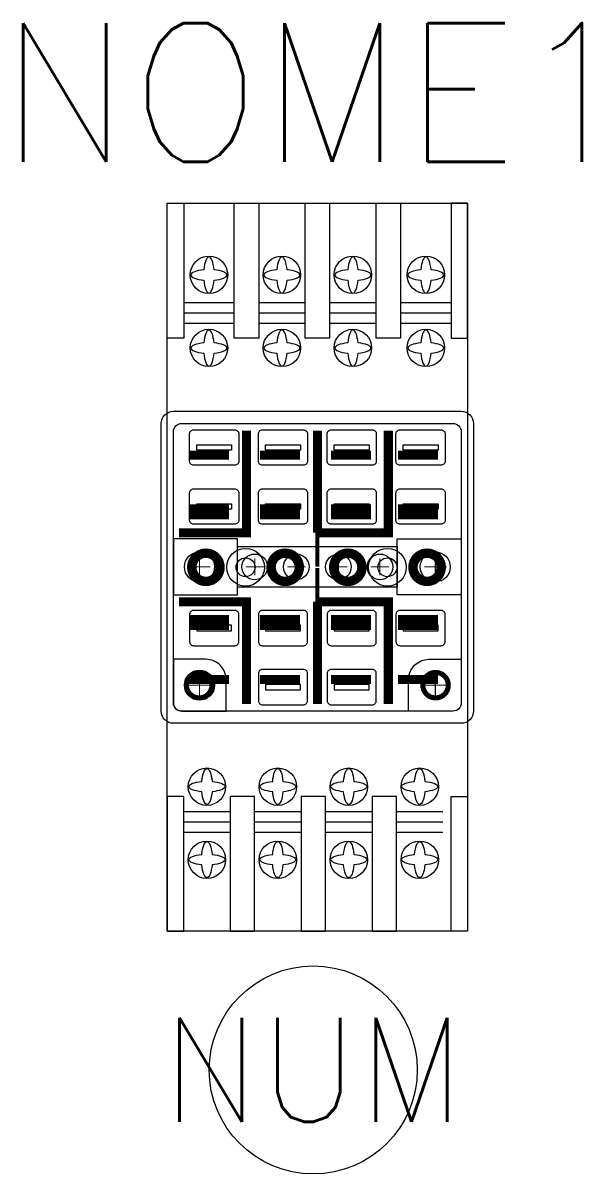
# Model space of a CAD drawing. Header units: millimetres. Extents: x -2 to 6.1, y -8.8 to 7.8.
import ezdxf
from ezdxf.enums import TextEntityAlignment as Align

# ---------------------------------------------------------------- set-up
doc = ezdxf.new("R2010")
doc.units = ezdxf.units.MM
doc.styles.add('Romans', font='romans.shx')

# ---------------------------------------------------------------- blocks, each defined once
blk = doc.blocks.new('A$C383238F1')
for points in [[(1.76, 22.5), (43.24, 22.5, -0.414214), (45, 20.74), (45, -20.74, -0.414214), (43.24, -22.5), (1.76, -22.5, -0.414214), (0, -20.74), (0, 20.74, -0.414214)], [(2.94, 20.74), (42.06, 20.74, -0.414214), (43.24, 19.56), (43.24, -19.56, -0.414214), (42.06, -20.74), (2.94, -20.74, -0.414214), (1.76, -19.56), (1.76, 19.56, -0.414214)], [(4.67, 19.83), (10.58, 19.83, -0.414214), (11.17, 19.24), (11.17, 15.31, -0.414214), (10.58, 14.72), (4.67, 14.72, -0.414214), (4.09, 15.31), (4.09, 19.24, -0.414214)], [(14.59, 19.83), (20.49, 19.83, -0.414214), (21.08, 19.24), (21.08, 15.31, -0.414214), (20.49, 14.72), (14.59, 14.72, -0.414214), (14, 15.31), (14, 19.24, -0.414214)], [(24.51, 19.83), (30.41, 19.83, -0.414214), (31, 19.24), (31, 15.31, -0.414214), (30.41, 14.72), (24.51, 14.72, -0.414214), (23.92, 15.31), (23.92, 19.24, -0.414214)], [(34.42, 19.83), (40.33, 19.83, -0.414214), (40.91, 19.24), (40.91, 15.31, -0.414214), (40.33, 14.72), (34.42, 14.72, -0.414214), (33.83, 15.31), (33.83, 19.24, -0.414214)], [(4.67, 11.31), (10.58, 11.31, -0.414214), (11.17, 10.72), (11.17, 6.79, -0.414214), (10.58, 6.21), (4.67, 6.21, -0.414214), (4.09, 6.79), (4.09, 10.72, -0.414214)], [(14.59, 11.31), (20.49, 11.31, -0.414214), (21.08, 10.72), (21.08, 6.79, -0.414214), (20.49, 6.21), (14.59, 6.21, -0.414214), (14, 6.79), (14, 10.72, -0.414214)], [(24.51, 11.31), (30.41, 11.31, -0.414214), (31, 10.72), (31, 6.79, -0.414214), (30.41, 6.21), (24.51, 6.21, -0.414214), (23.92, 6.79), (23.92, 10.72, -0.414214)], [(34.42, 11.31), (40.33, 11.31, -0.414214), (40.91, 10.72), (40.91, 6.79, -0.414214), (40.33, 6.21), (34.42, 6.21, -0.414214), (33.83, 6.79), (33.83, 10.72, -0.414214)], [(4.67, -11.31), (10.58, -11.31, 0.414214), (11.17, -10.72), (11.17, -6.79, 0.414214), (10.58, -6.21), (4.67, -6.21, 0.414214), (4.09, -6.79), (4.09, -10.72, 0.414214)], [(14.59, -11.31), (20.49, -11.31, 0.414214), (21.08, -10.72), (21.08, -6.79, 0.414214), (20.49, -6.21), (14.59, -6.21, 0.414214), (14, -6.79), (14, -10.72, 0.414214)], [(24.51, -11.31), (30.41, -11.31, 0.414214), (31, -10.72), (31, -6.79, 0.414214), (30.41, -6.21), (24.51, -6.21, 0.414214), (23.92, -6.79), (23.92, -10.72, 0.414214)], [(34.42, -11.31), (40.33, -11.31, 0.414214), (40.91, -10.72), (40.91, -6.79, 0.414214), (40.33, -6.21), (34.42, -6.21, 0.414214), (33.83, -6.79), (33.83, -10.72, 0.414214)], [(2.94, -20.74), (9.35, -20.74), (9.35, -16.21, 0.414214), (6.41, -13.27), (1.76, -13.27), (1.76, -19.56, 0.414214)], [(42.06, -20.74), (35.65, -20.74), (35.65, -16.21, -0.414214), (38.59, -13.27), (43.24, -13.27), (43.24, -19.56, -0.414214)], [(14.59, -19.83), (20.49, -19.83, 0.414214), (21.08, -19.24), (21.08, -15.31, 0.414214), (20.49, -14.72), (14.59, -14.72, 0.414214), (14, -15.31), (14, -19.24, 0.414214)], [(24.51, -19.83), (30.41, -19.83, 0.414214), (31, -19.24), (31, -15.31, 0.414214), (30.41, -14.72), (24.51, -14.72, 0.414214), (23.92, -15.31), (23.92, -19.24, 0.414214)]]:
    blk.add_lwpolyline(points, format="xyb", close=True)
for points in [[(5.11, 17.66), (10.14, 17.66), (10.14, 16.89), (5.11, 16.89)], [(15.03, 17.66), (20.06, 17.66), (20.06, 16.89), (15.03, 16.89)], [(24.94, 17.66), (29.97, 17.66), (29.97, 16.89), (24.94, 16.89)], [(34.86, 17.66), (39.89, 17.66), (39.89, 16.89), (34.86, 16.89)], [(5.11, 9.14), (10.14, 9.14), (10.14, 8.37), (5.11, 8.37)], [(15.03, 9.14), (20.06, 9.14), (20.06, 8.37), (15.03, 8.37)], [(24.94, 9.14), (29.97, 9.14), (29.97, 8.37), (24.94, 8.37)], [(34.86, 9.14), (39.89, 9.14), (39.89, 8.37), (34.86, 8.37)], [(10.98, 4.1), (1.76, 4.1), (1.76, -3.97), (10.98, -3.97)], [(34.02, 4.1), (43.24, 4.1), (43.24, -3.97), (34.02, -3.97)], [(10.98, 2.99), (34.02, 2.99), (34.02, -2.87), (10.98, -2.87)], [(5.11, -9.14), (10.14, -9.14), (10.14, -8.37), (5.11, -8.37)], [(15.03, -9.14), (20.06, -9.14), (20.06, -8.37), (15.03, -8.37)], [(24.94, -9.14), (29.97, -9.14), (29.97, -8.37), (24.94, -8.37)], [(34.86, -9.14), (39.89, -9.14), (39.89, -8.37), (34.86, -8.37)], [(15.03, -17.66), (20.06, -17.66), (20.06, -16.89), (15.03, -16.89)], [(24.94, -17.66), (29.97, -17.66), (29.97, -16.89), (24.94, -16.89)]]:
    blk.add_lwpolyline(points, close=True)
at = {"const_width": 0.176}
for points in [[(5.51, 1.76), (5.51, -1.65)], [(39.49, 1.76), (39.49, -1.65)], [(3.84, 0.06), (7.09, 0.06)], [(14.82, 0.06), (12.16, 0.06)], [(13.49, 1.28), (13.49, -1.16)], [(20.81, 0.06), (18.16, 0.06)], [(19.49, 1.28), (19.49, -1.16)], [(24.19, 0.06), (26.84, 0.06)], [(25.51, 1.28), (25.51, -1.16)], [(30.18, 0.06), (32.84, 0.06)], [(31.51, 1.28), (31.51, -1.16)], [(41.16, 0.06), (37.91, 0.06)], [(5.51, -15.31), (5.51, -18.71)], [(39.49, -15.31), (39.49, -18.71)], [(3.84, -17), (7.09, -17)], [(41.16, -17), (37.91, -17)]]:
    blk.add_lwpolyline(points, dxfattribs=at)
at = {"const_width": 0.734}
for points in [[(3.63, -17, 1), (7.3, -17, 1)], [(41.37, -17, -1), (37.7, -17, -1)]]:
    blk.add_lwpolyline(points, format="xyb", close=True, dxfattribs=at)
for centre, radius in [((5.51, 0.06), 2.17), ((13.47, 0.06), 1.85), ((19.47, 0.06), 1.85), ((25.53, 0.06), 1.85), ((31.53, 0.06), 1.85), ((39.49, 0.06), 2.17), ((5.51, -17), 2.17)]:
    blk.add_circle(centre, radius)
blk = doc.blocks.new('A$C465437CF')
for p, q in [((2.36, 90.71), (9.64, 90.71)), ((13.17, 90.71), (19.87, 90.71)), ((23.4, 90.71), (30.09, 90.71)), ((33.62, 90.71), (40.91, 90.71)), ((2.36, 89.21), (9.64, 89.21)), ((13.17, 89.21), (19.87, 89.21)), ((23.4, 89.21), (30.09, 89.21)), ((33.62, 89.21), (40.91, 89.21)), ((2.36, 87.71), (9.64, 87.71)), ((13.17, 87.71), (19.87, 87.71)), ((23.4, 87.71), (30.09, 87.71)), ((33.62, 87.71), (40.91, 87.71)), ((2.36, 17.29), (9.06, 17.29)), ((12.59, 17.29), (19.28, 17.29)), ((22.81, 17.29), (29.51, 17.29)), ((33.04, 17.29), (39.73, 17.29)), ((2.36, 15.79), (9.06, 15.79)), ((12.59, 15.79), (19.28, 15.79)), ((22.81, 15.79), (29.51, 15.79)), ((33.04, 15.79), (39.73, 15.79)), ((2.36, 14.29), (9.06, 14.29)), ((12.59, 14.29), (19.28, 14.29)), ((22.81, 14.29), (29.51, 14.29)), ((33.04, 14.29), (39.73, 14.29))]:
    blk.add_line(p, q)
for points in [[(0, 105), (2.36, 105), (2.36, 85.56), (0, 85.56)], [(0, 105), (43.27, 105), (43.27, 0), (0, 0)], [(9.64, 105), (13.17, 105), (13.17, 85.56), (9.64, 85.56)], [(19.87, 105), (23.4, 105), (23.4, 85.56), (19.87, 85.56)], [(30.09, 105), (33.62, 105), (33.62, 85.56), (30.09, 85.56)], [(43.27, 105), (40.91, 105), (40.91, 85.56), (43.27, 85.56)], [(0, 0), (2.36, 0), (2.36, 19.44), (0, 19.44)], [(9.06, 0), (12.59, 0), (12.59, 19.44), (9.06, 19.44)], [(19.28, 0), (22.81, 0), (22.81, 19.44), (19.28, 19.44)], [(29.51, 0), (33.04, 0), (33.04, 19.44), (29.51, 19.44)], [(43.27, 0), (40.91, 0), (40.91, 19.44), (43.27, 19.44)]]:
    blk.add_lwpolyline(points, close=True)
for points, const_width in [([(11.41, 72.22), (11.41, 57.48), (1.7, 57.48)], 1.3), ([(31.86, 72.22), (31.86, 57.48), (21.63, 57.48)], 1.3), ([(3.15, 68.66), (8.91, 68.66)], 1.3), ([(13.38, 68.66), (19.14, 68.66)], 1.3), ([(23.61, 68.66), (29.36, 68.66)], 1.3), ([(33.25, 68.66), (39.01, 68.66)], 1.3), ([(3.15, 60.48), (8.91, 60.48)], 2.17), ([(13.38, 60.48), (19.14, 60.48)], 2.17), ([(23.61, 60.48), (29.36, 60.48)], 2.17), ([(33.25, 60.48), (39.01, 60.48)], 2.17), ([(11.41, 32.78), (11.41, 47.52), (1.7, 47.52)], 1.3), ([(31.86, 32.78), (31.86, 47.52), (21.63, 47.52)], 1.3), ([(3.15, 44.52), (8.91, 44.52)], 2.17), ([(13.38, 44.52), (19.14, 44.52)], 2.17), ([(23.61, 44.52), (29.36, 44.52)], 2.17), ([(33.25, 44.52), (39.01, 44.52)], 2.17), ([(3.15, 36.34), (8.91, 36.34)], 1.3), ([(13.38, 36.34), (19.14, 36.34)], 1.3), ([(23.61, 36.34), (29.36, 36.34)], 1.3), ([(33.25, 36.34), (39.01, 36.34)], 1.3)]:
    blk.add_lwpolyline(points, dxfattribs=dict(const_width=const_width))
for points in [[(21.63, 72.22, 1.3, 1.3, 0), (21.63, 57.48, 0.542, 0.542, 0), (21.63, 52.61, 0.542, 0.542, 0)], [(21.63, 32.78, 1.3, 1.3, 0), (21.63, 47.52, 0.542, 0.542, 0), (21.63, 52.39, 0.542, 0.542, 0)]]:
    blk.add_lwpolyline(points, format="xyseb")
at = {"const_width": 1.36}
for points in [[(7.6, 52.5, -1), (3.53, 52.5, -1)], [(14.96, 52.5, 1), (19.03, 52.5, 1)], [(28.05, 52.5, -1), (23.98, 52.5, -1)], [(35.41, 52.5, 1), (39.48, 52.5, 1)]]:
    blk.add_lwpolyline(points, format="xyb", close=True, dxfattribs=at)
for centre, radius in [((6, 94.68), 2.7), ((16.52, 94.68), 2.7), ((26.75, 94.68), 2.7), ((37.27, 94.68), 2.7), ((6, 84.14), 2.7), ((16.52, 84.14), 2.7), ((26.75, 84.14), 2.7), ((37.27, 84.14), 2.7), ((11.28, 52.5), 2.72), ((31.73, 52.5), 2.72), ((11.28, 52.5), 1.36), ((31.73, 52.5), 1.36), ((5.71, 20.86), 2.7), ((15.93, 20.86), 2.7), ((26.16, 20.86), 2.7), ((36.39, 20.86), 2.7), ((5.71, 10.32), 2.7), ((15.93, 10.32), 2.7), ((26.16, 10.32), 2.7), ((36.39, 10.32), 2.7)]:
    blk.add_circle(centre, radius)
for centre, major_axis, start_param, end_param in [((6, 94.66), (0, 2.6), -1.281045, 1.281045), ((16.52, 94.66), (0, 2.6), -1.281045, 1.281045), ((26.75, 94.66), (0, 2.6), -1.281045, 1.281045), ((37.27, 94.66), (0, 2.6), -1.281045, 1.281045), ((6, 94.66), (2.6, 0), 1.860548, 4.422637), ((6, 94.66), (-2.6, 0), 1.860548, 4.422637), ((16.52, 94.66), (2.6, 0), 1.860548, 4.422637), ((16.52, 94.66), (-2.6, 0), 1.860548, 4.422637), ((26.75, 94.66), (2.6, 0), 1.860548, 4.422637), ((26.75, 94.66), (-2.6, 0), 1.860548, 4.422637), ((37.27, 94.66), (-2.6, 0), -1.281045, 1.281045), ((37.27, 94.66), (2.6, 0), -1.281045, 1.281045), ((6, 94.66), (0, 2.6), 1.860548, 4.422637), ((16.52, 94.66), (0, 2.6), 1.860548, 4.422637), ((26.75, 94.66), (0, 2.6), 1.860548, 4.422637), ((37.27, 94.66), (0, 2.6), 1.860548, 4.422637), ((6, 84.12), (0, 2.6), -1.281045, 1.281045), ((16.52, 84.12), (0, 2.6), -1.281045, 1.281045), ((26.75, 84.12), (0, 2.6), -1.281045, 1.281045), ((37.27, 84.12), (0, 2.6), -1.281045, 1.281045), ((6, 84.12), (2.6, 0), 1.860548, 4.422637), ((6, 84.12), (-2.6, 0), 1.860548, 4.422637), ((16.52, 84.12), (2.6, 0), 1.860548, 4.422637), ((16.52, 84.12), (-2.6, 0), 1.860548, 4.422637), ((26.75, 84.12), (2.6, 0), 1.860548, 4.422637), ((26.75, 84.12), (-2.6, 0), 1.860548, 4.422637), ((37.27, 84.12), (-2.6, 0), -1.281045, 1.281045), ((37.27, 84.12), (2.6, 0), -1.281045, 1.281045), ((6, 84.12), (0, 2.6), 1.860548, 4.422637), ((16.52, 84.12), (0, 2.6), 1.860548, 4.422637), ((26.75, 84.12), (0, 2.6), 1.860548, 4.422637), ((37.27, 84.12), (0, 2.6), 1.860548, 4.422637)]:
    blk.add_ellipse(centre, major_axis=major_axis, ratio=0.298142, start_param=start_param, end_param=end_param)
at = {"extrusion": (0, 0, -1)}
for centre, major_axis, start_param, end_param in [((5.71, 20.88), (0, 2.6), -1.281045, 1.281045), ((15.93, 20.88), (0, 2.6), -1.281045, 1.281045), ((26.16, 20.88), (0, 2.6), -1.281045, 1.281045), ((36.39, 20.88), (0, 2.6), -1.281045, 1.281045), ((5.71, 20.88), (-2.6, 0), -1.281045, 1.281045), ((5.71, 20.88), (-2.6, 0), 1.860548, 4.422637), ((15.93, 20.88), (-2.6, 0), -1.281045, 1.281045), ((15.93, 20.88), (-2.6, 0), 1.860548, 4.422637), ((26.16, 20.88), (-2.6, 0), -1.281045, 1.281045), ((26.16, 20.88), (-2.6, 0), 1.860548, 4.422637), ((36.39, 20.88), (2.6, 0), 1.860548, 4.422637), ((36.39, 20.88), (-2.6, 0), 1.860548, 4.422637), ((5.71, 20.88), (0, 2.6), 1.860548, 4.422637), ((15.93, 20.88), (0, 2.6), 1.860548, 4.422637), ((26.16, 20.88), (0, 2.6), 1.860548, 4.422637), ((36.39, 20.88), (0, 2.6), 1.860548, 4.422637), ((5.71, 10.34), (0, 2.6), -1.281045, 1.281045), ((15.93, 10.34), (0, 2.6), -1.281045, 1.281045), ((26.16, 10.34), (0, 2.6), -1.281045, 1.281045), ((36.39, 10.34), (0, 2.6), -1.281045, 1.281045), ((5.71, 10.34), (-2.6, 0), -1.281045, 1.281045), ((5.71, 10.34), (-2.6, 0), 1.860548, 4.422637), ((15.93, 10.34), (-2.6, 0), -1.281045, 1.281045), ((15.93, 10.34), (-2.6, 0), 1.860548, 4.422637), ((26.16, 10.34), (-2.6, 0), -1.281045, 1.281045), ((26.16, 10.34), (-2.6, 0), 1.860548, 4.422637), ((36.39, 10.34), (2.6, 0), 1.860548, 4.422637), ((36.39, 10.34), (-2.6, 0), 1.860548, 4.422637), ((5.71, 10.34), (0, 2.6), 1.860548, 4.422637), ((15.93, 10.34), (0, 2.6), 1.860548, 4.422637), ((26.16, 10.34), (0, 2.6), 1.860548, 4.422637), ((36.39, 10.34), (0, 2.6), 1.860548, 4.422637)]:
    blk.add_ellipse(centre, major_axis=major_axis, ratio=0.298142, start_param=start_param, end_param=end_param, dxfattribs=at)

msp = doc.modelspace()

# ---------------------------------------------------------------- linework, layer by layer
at = {"ltscale": 10}
msp.add_circle((2.191, -7.25), 1.5, dxfattribs=at)

# ---------------------------------------------------------------- block references
at = {"color": 6, "xscale": 0.1, "yscale": 0.1, "zscale": 0.1}
for name, p in [('A$C465437CF', (0.087, -5.25)), ('A$C383238F1', (0, 0))]:
    msp.add_blockref(name, p, dxfattribs=at)

# ---------------------------------------------------------------- texts
at = {"color": 7, "style": 'Romans', "flags": 4}
msp.add_attdef('NOME1', text='NOME1', height=2, dxfattribs=at).set_placement((2.25, 5.25), align=Align.BOTTOM_CENTER)
msp.add_attdef('NUM', text='NUM', height=1.5, dxfattribs=at).set_placement((2.191, -7.25), align=Align.MIDDLE_CENTER)

doc.saveas('drawing.dxf')
